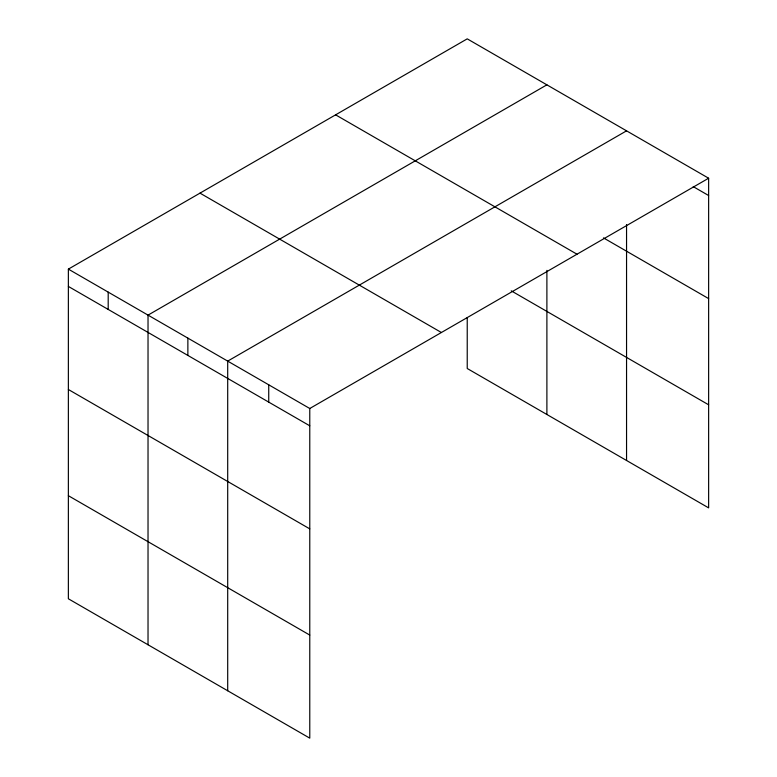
<?xml version="1.0" encoding="UTF-8"?>
<svg xmlns="http://www.w3.org/2000/svg" width="777" height="777" viewBox="0 0 777 777"><rect width="100%" height="100%" fill="white"/><g stroke="black" fill="none" stroke-linecap="round" stroke-linejoin="round"><path stroke-width="1.17" d="M626.553 224.534L626.553 460.489M467.23 317.57L467.23 368.502L708.634 507.876L708.634 178.224L467.23 38.85L68.366 269.124L68.366 598.776L309.77 738.15L309.77 408.498L68.366 269.124M546.891 84.839L148.028 315.122L148.028 644.774M626.553 130.837L227.7 361.111L227.7 690.763M309.77 408.498L708.634 178.224M693.239 186.635L708.634 195.522M603.496 237.898L708.634 298.601M335.606 114.841L577.01 254.215M511.247 290.841L708.634 404.798M199.99 193.133L441.394 332.507M68.366 286.431L309.77 425.806M68.366 389.5L309.77 528.875M68.366 495.697L309.77 635.071M546.891 270.386L546.891 414.491M268.735 384.809L268.735 402.107M187.869 338.121L187.869 355.419M108.197 292.123L108.197 309.421"/></g></svg>
